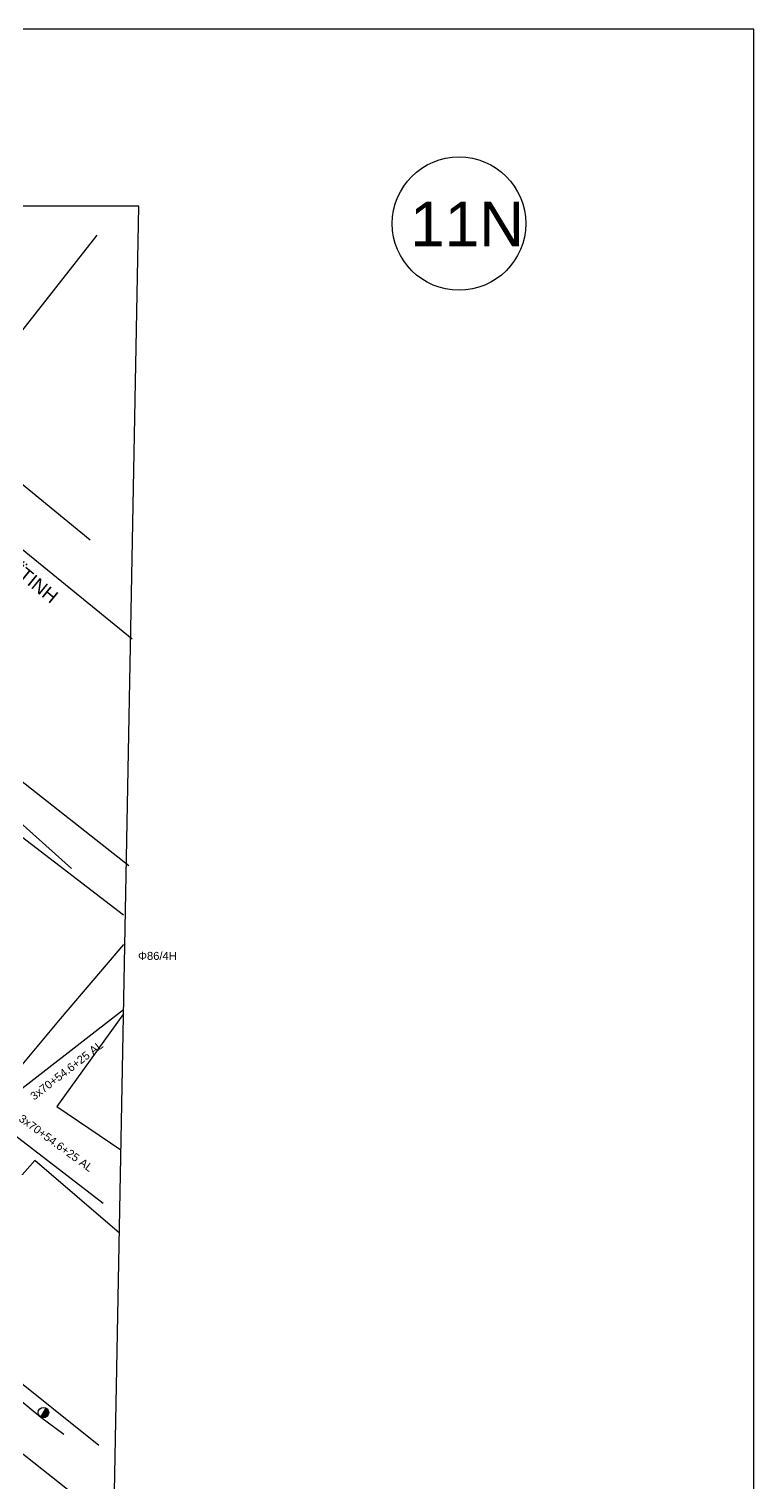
# Model space of a CAD drawing. Header units: millimetres. Extents: x 1421 to 11257, y 848 to 1896.
# Drawn here: x 10830.8 to 10993.8, y 1568.5 to 1895.5 of the extents above; entities that cross this region are included whole.
import ezdxf
from ezdxf.enums import TextEntityAlignment as Align

# ---------------------------------------------------------------- set-up
doc = ezdxf.new("R2010")
doc.units = ezdxf.units.MM
doc.layers.add('3x70+54.6+25 AL', color=7, linetype='SYN_LINE', lineweight=30)
doc.layers.add('Άγνωστα', color=7, linetype='Continuous', lineweight=30)
for name, color, linetype in [('TEXT ΚΑΛΩΔΙΩΝ', 7, 'Continuous'), ('Επιγραφές - Σχήματα', 7, 'Continuous'), ('Στύλος ΦΜ', 7, 'Continuous'), ('Στύλος ΦΜ @ 1', 7, 'Continuous'), ('Υπόβαθρο ΔΕΗ', 7, 'Continuous')]:
    doc.layers.add(name, color=color, linetype=linetype)
doc.styles.add('arial', font='ARIAL.TTF', dxfattribs={"height": 3})
doc.styles.get("Standard").update_dxf_attribs({"font": 'ARIAL.TTF', "height": 1.8})
doc.linetypes.add('SYN_LINE', pattern='A,0.5,-0.0001,["/\\/\\/\\/",Standard,S=0.1,R=0,X=0,Y=-0.05],-0.25', length=0.7501)

# ---------------------------------------------------------------- blocks, each defined once
blk = doc.blocks.new('ΥΠΑΡΧΩΝ ΤΣΙΜΕΝΤΕΝΙΟΣ ΣΤΥΛΟΣ')
at = {"layer": 'Στύλος ΦΜ'}
blk.add_hatch(color=7, dxfattribs=at).paths.add_polyline_path([(-1.29, -2.28, 0.574793), (2.62, 0, 0.268822), (1.3, 2.27)])
at = {"layer": 'Στύλος ΦΜ', "color": 7}
blk.add_line((-1.29, -2.28), (1.3, 2.27), dxfattribs=at)
blk.add_circle((0, 0), 2.62, dxfattribs=at)
at = {"layer": 'Στύλος ΦΜ', "flags": 4}
for tag, p in [('ΑΡΙΘΜΟΣ', (-4.68, 8.05)), ('ΤΥΠΟΣ', (-4.91, 3.03))]:
    blk.add_attdef(tag, p, '', height=4, dxfattribs=at)

msp = doc.modelspace()

# ---------------------------------------------------------------- linework, layer by layer
at = {"lineweight": -3, "ltscale": 15}
msp.add_lwpolyline([(10993.76, 1895.53), (8825.35, 1895.54), (8825.27, 848.33), (10993.76, 848.32)], close=True, dxfattribs=at)
at = {"layer": '3x70+54.6+25 AL', "color": 5, "linetype": 'SYN_LINE', "lineweight": -3, "ltscale": 15}
for points in [[(10774.57, 1756.9), (10798.02, 1740.63), (10823.61, 1721.6), (10840.26, 1706.7)], [(10822.69, 1652.28), (10852.02, 1674.94)]]:
    msp.add_lwpolyline(points, dxfattribs=at)
at = {"layer": '3x70+54.6+25 AL', "color": 1, "linetype": 'SYN_LINE', "lineweight": -3, "ltscale": 15}
msp.add_lwpolyline([(10822.81, 1650.32), (10847.42, 1631.38)], dxfattribs=at)
at = {"layer": '3x70+54.6+25 AL', "color": 27, "linetype": 'SYN_LINE', "lineweight": -3, "ltscale": 15}
msp.add_lwpolyline([(10795.84, 1614.75), (10814.51, 1598.88), (10833.41, 1583.26), (10838.55, 1579.42)], dxfattribs=at)
at = {"layer": 'Επιγραφές - Σχήματα', "lineweight": -3, "ltscale": 0.2}
msp.add_circle((10927.44, 1851.78), 15, dxfattribs=at)
at = {"layer": 'Υπόβαθρο ΔΕΗ', "lineweight": -3, "ltscale": 15}
msp.add_lwpolyline([(10855.44, 1855.69), (8838.35, 1855.69), (8838.27, 861.33), (10836.6, 861.33)], close=True, dxfattribs=at)
at = {"layer": 'Υπόβαθρο ΔΕΗ', "lineweight": -3, "ltscale": 0.1}
for points in [[(10844.46, 1780.53), (10812.61, 1806.62), (10846.07, 1849.19)], [(10853.91, 1758.27), (10806.07, 1797.28), (10780.78, 1764.47), (10790.96, 1756.32), (10853.16, 1707.35)], [(10851.96, 1689.59), (10837.77, 1672.9), (10828.41, 1661.63), (10747.03, 1720.77), (10773.83, 1755.42), (10785.62, 1747.19), (10851.99, 1696.23)], [(10852, 1674), (10836.96, 1653.16), (10851.42, 1643.39)], [(10851.07, 1624.65), (10832.07, 1640.97), (10804.81, 1610.24), (10846.45, 1576.94)]]:
    msp.add_lwpolyline(points, dxfattribs=at)
msp.add_lwpolyline([(10796.82, 1600.73), (10841.18, 1565.65), (10816.25, 1529.85), (10806.77, 1535.28), (10798.61, 1542.03), (10766.79, 1566.75)], close=True, dxfattribs=at)

# ---------------------------------------------------------------- block references
at = {"layer": 'Στύλος ΦΜ @ 1', "color": 1, "lineweight": -3, "ltscale": 40, "xscale": 0.4499999999998181, "yscale": 0.4499999999998181, "zscale": 0.4499999999998181}
msp.add_blockref('ΥΠΑΡΧΩΝ ΤΣΙΜΕΝΤΕΝΙΟΣ ΣΤΥΛΟΣ', (10833.99, 1584.28), dxfattribs=at)

# ---------------------------------------------------------------- texts
at = {"layer": 'TEXT ΚΑΛΩΔΙΩΝ', "lineweight": -3, "ltscale": 0.2, "style": 'arial'}
msp.add_text('3x70+54.6+25 AL', height=1.8, rotation=37.6928, dxfattribs=at).set_placement((10839.19, 1661.24), align=Align.MIDDLE_CENTER)
at = {"layer": 'TEXT ΚΑΛΩΔΙΩΝ', "lineweight": -3, "ltscale": 15, "style": 'arial'}
msp.add_text('3x70+54.6+25 AL', height=1.8, rotation=323.9439, dxfattribs=at).set_placement((10836.81, 1644.92), align=Align.MIDDLE_CENTER)
at = {"layer": 'Άγνωστα', "lineweight": -3, "ltscale": 0.2, "insert": (10855.26, 1687.93), "char_height": 1.8, "width": 18.6352, "attachment_point": 1, "style": 'arial'}
msp.add_mtext('Φ86/4H', dxfattribs=at)
at = {"layer": 'Επιγραφές - Σχήματα', "lineweight": -3, "ltscale": 0.2, "insert": (10916.45, 1856.68), "char_height": 10, "width": 19.6719, "attachment_point": 1}
msp.add_mtext('11N', dxfattribs=at)
at = {"layer": 'Υπόβαθρο ΔΕΗ', "lineweight": -3, "ltscale": 0.1, "style": 'arial'}
msp.add_text('ΜΩΡΑΪΤΙΝΗ', height=3, rotation=320.8044, dxfattribs=at).set_placement((10827.68, 1774.62), align=Align.MIDDLE_CENTER)

doc.saveas('drawing.dxf')
